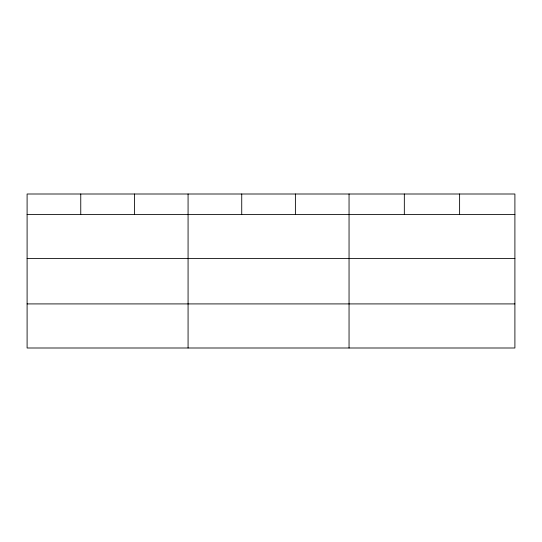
<?xml version="1.0" encoding="UTF-8"?>
<svg xmlns="http://www.w3.org/2000/svg" width="542" height="542" viewBox="0 0 542 542"><rect width="100%" height="100%" fill="white"/><g stroke="black" fill="none" stroke-linecap="round" stroke-linejoin="round"><path stroke-width="0.81" d="M514.9 258.493L514.9 194.002L27.1 194.002L27.1 347.998L514.9 347.998L514.9 258.493L27.1 258.493M27.1 214.408L514.9 214.408M27.1 303.913L514.9 303.913M459.616 194.002L459.616 214.408M404.332 194.002L404.332 214.408M349.048 194.002L349.048 347.998M295.39 194.002L295.39 214.408M241.732 194.002L241.732 214.408M188.074 194.002L188.074 347.998M134.416 194.002L134.416 214.408M80.758 194.002L80.758 214.408"/></g></svg>
